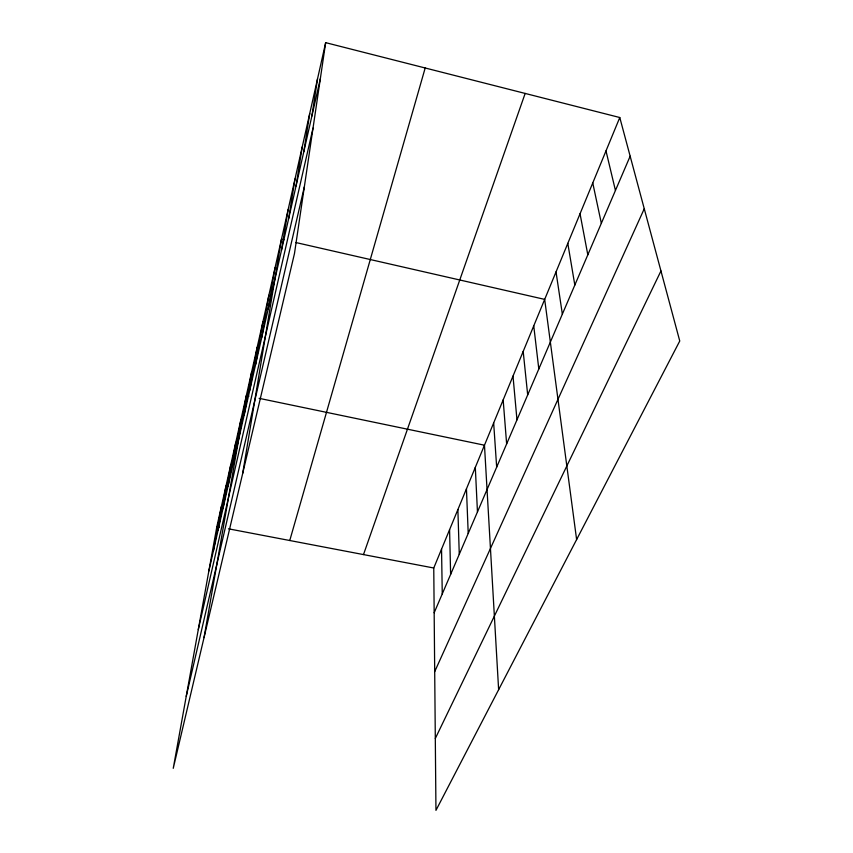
<?xml version="1.0" encoding="UTF-8"?>
<svg xmlns="http://www.w3.org/2000/svg" width="853" height="853" viewBox="0 0 853 853"><rect width="100%" height="100%" fill="white"/><g stroke="black" fill="none" stroke-linecap="round" stroke-linejoin="round"><path stroke-width="1.28" d="M325.665 42.65L294.477 253.533L173.244 768.329L216.865 526.589L325.665 42.65L619.779 117.522L679.756 341.019L435.958 810.35L433.761 568.002L619.779 117.522M311.867 116.115L317.519 78.849M303.775 151.845L309.724 113.556M296.023 186.061L302.229 146.876M288.591 218.869L295.031 178.885M281.469 250.334L288.122 209.646M242.689 473.404L281.469 239.245L284.06 239.832M268.045 309.596L275.061 267.746M261.722 337.532L268.887 295.202M255.633 364.412L262.937 321.666M249.769 390.311L257.19 347.203M204.027 637.617L246.304 395.675L248.863 396.208M244.118 415.262L251.656 371.855M233.253 463.254L240.972 419.367M222.985 508.612L230.843 464.405M228.028 486.338L235.823 442.27M213.399 550.921L221.375 506.533M218.112 530.129L226.034 485.815M208.846 571.03L320.323 78.775M198.28 629.61L313.019 128.121M186.231 696.347L304.329 186.882M289.764 540.503L425.189 67.984M363.495 554.578L525.16 93.435M434.166 612.763L630.154 156.184M434.699 671.62L644.26 208.74M435.307 738.474L660.958 270.955M216.865 526.589L219.445 527.079M228.444 528.807L433.761 568.002M259.109 398.33L484.472 445.202L498.632 689.704M295.735 242.508L544.672 299.382L576.617 539.576M605.993 150.896L615.439 190.454M592.76 182.937L601.344 223.305M580.04 213.751L587.813 254.812M567.799 243.382L574.826 285.062M556.028 271.904L562.351 314.128M533.743 325.878L538.808 368.976M523.188 351.425L527.687 394.886M513.005 376.098L516.971 419.847M503.163 399.918L506.639 443.923M493.663 422.939L496.67 467.156M475.313 467.38L477.456 511.907M466.452 488.822L468.212 533.456M457.88 509.582L459.266 554.279M449.584 529.67L450.619 574.421M441.545 549.14L442.259 593.901"/></g></svg>
